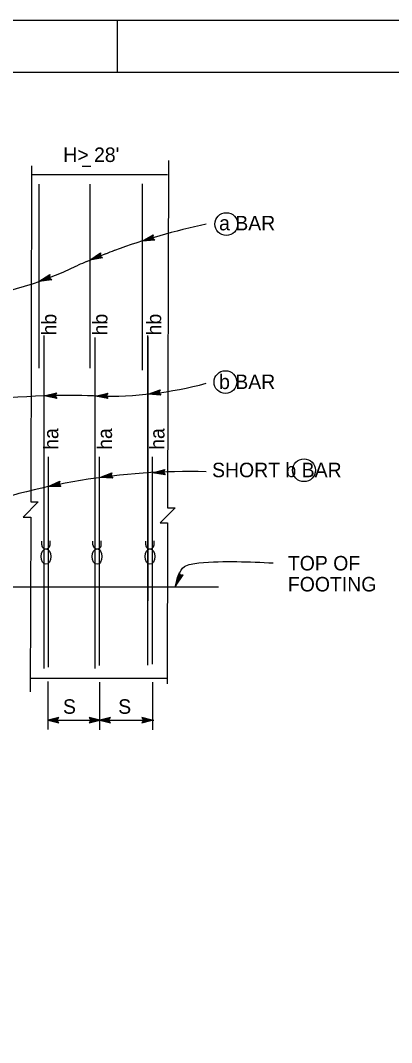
# Model space of a CAD drawing. Extents: x 0 to 2.83, y 0 to 1.83.
# Drawn here: x 0.547 to 0.845, y 1.011 to 1.833 of the extents above; entities that cross this region are included whole.
import ezdxf

# ---------------------------------------------------------------- set-up
doc = ezdxf.new("R2010")
doc.units = 0
for name, color, linetype in [('10 Sheet Format', 7, 'Continuous'), ('210 Border', 7, 'Continuous'), ('212 Leaders and Dim Lines', 7, 'Continuous'), ('213 Rebar', 7, 'Continuous'), ('214 Text and Titles', 7, 'Continuous'), ('251 Masonry', 7, 'Continuous')]:
    doc.layers.add(name, color=color, linetype=linetype)

msp = doc.modelspace()

# ---------------------------------------------------------------- linework, layer by layer
at = {"layer": '10 Sheet Format'}
msp.add_lwpolyline([(0, 0), (2.83333, 0), (2.83333, 1.83333), (0, 1.83333)], close=True, dxfattribs=at)
at = {"layer": '210 Border'}
for p, q in [((0.625, 1.83333), (0.625, 1.79167)), ((0.08333, 1.79167), (2.79167, 1.79167))]:
    msp.add_line(p, q, dxfattribs=at)
at = {"layer": '212 Leaders and Dim Lines'}
for p, q in [((0.64512, 1.65586), (0.6541, 1.66096)), ((0.6541, 1.66096), (0.65347, 1.65842)), ((0.6541, 1.66096), (0.6541, 1.66096)), ((0.65542, 1.65666), (0.64512, 1.65586)), ((0.64512, 1.65586), (0.64512, 1.65586)), ((0.6549, 1.65713), (0.64733, 1.65654)), ((0.64735, 1.65655), (0.6539, 1.66026)), ((0.64956, 1.65722), (0.65379, 1.65962)), ((0.65434, 1.65759), (0.64956, 1.65722)), ((0.65178, 1.6579), (0.65359, 1.65892)), ((0.65389, 1.65806), (0.65178, 1.6579)), ((0.65347, 1.65842), (0.65542, 1.65666)), ((0.65542, 1.65666), (0.65542, 1.65666)), ((0.60326, 1.64053), (0.61169, 1.6465)), ((0.60541, 1.64144), (0.61156, 1.64579)), ((0.60754, 1.64233), (0.61151, 1.64514)), ((0.60968, 1.64322), (0.61138, 1.64443)), ((0.61169, 1.6465), (0.61132, 1.64392)), ((0.61169, 1.6465), (0.61169, 1.6465)), ((0.61343, 1.64236), (0.60326, 1.64053)), ((0.60326, 1.64053), (0.60326, 1.64053)), ((0.61286, 1.64277), (0.6054, 1.64143)), ((0.61227, 1.64318), (0.60754, 1.64233)), ((0.61177, 1.6436), (0.60968, 1.64322)), ((0.61132, 1.64392), (0.61343, 1.64236)), ((0.61343, 1.64236), (0.61343, 1.64236)), ((0.5623, 1.62335), (0.571, 1.62893)), ((0.56449, 1.62416), (0.57084, 1.62822)), ((0.571, 1.62893), (0.57051, 1.62636)), ((0.571, 1.62893), (0.571, 1.62893)), ((0.57254, 1.62471), (0.5623, 1.62335)), ((0.5623, 1.62335), (0.5623, 1.62335)), ((0.572, 1.62515), (0.56447, 1.62415)), ((0.56666, 1.62495), (0.57076, 1.62757)), ((0.57142, 1.62558), (0.56666, 1.62495)), ((0.56884, 1.62575), (0.57059, 1.62687)), ((0.57094, 1.62603), (0.56884, 1.62575)), ((0.57051, 1.62636), (0.57254, 1.62471)), ((0.57254, 1.62471), (0.57254, 1.62471)), ((0.56638, 1.5314), (0.57642, 1.53386)), ((0.57652, 1.52937), (0.56638, 1.5314)), ((0.56638, 1.5314), (0.56638, 1.5314)), ((0.57614, 1.52996), (0.5687, 1.53145)), ((0.56872, 1.53145), (0.57604, 1.53324)), ((0.57103, 1.5315), (0.57575, 1.53265)), ((0.57574, 1.53055), (0.57103, 1.5315)), ((0.57335, 1.53155), (0.57537, 1.53204)), ((0.57543, 1.53113), (0.57335, 1.53155)), ((0.57642, 1.53386), (0.57513, 1.53159)), ((0.57513, 1.53159), (0.57652, 1.52937)), ((0.57642, 1.53386), (0.57642, 1.53386)), ((0.57652, 1.52937), (0.57652, 1.52937)), ((0.60757, 1.53119), (0.6176, 1.53365)), ((0.6177, 1.52917), (0.60757, 1.53119)), ((0.60757, 1.53119), (0.60757, 1.53119)), ((0.61733, 1.52976), (0.60989, 1.53124)), ((0.6099, 1.53125), (0.61722, 1.53304)), ((0.61221, 1.53129), (0.61694, 1.53245)), ((0.61692, 1.53035), (0.61221, 1.53129)), ((0.61453, 1.53134), (0.61656, 1.53184)), ((0.61661, 1.53093), (0.61453, 1.53134)), ((0.6176, 1.53365), (0.61631, 1.53139)), ((0.61631, 1.53139), (0.6177, 1.52917)), ((0.6176, 1.53365), (0.6176, 1.53365)), ((0.6177, 1.52917), (0.6177, 1.52917)), ((0.64994, 1.5327), (0.65964, 1.53628)), ((0.66025, 1.53183), (0.64994, 1.5327)), ((0.64994, 1.5327), (0.64994, 1.5327)), ((0.6598, 1.53238), (0.65224, 1.53301)), ((0.65226, 1.53302), (0.65933, 1.53563)), ((0.65455, 1.53332), (0.65911, 1.53501)), ((0.65933, 1.53292), (0.65455, 1.53332)), ((0.65685, 1.53364), (0.6588, 1.53436)), ((0.65896, 1.53346), (0.65685, 1.53364)), ((0.65964, 1.53628), (0.65861, 1.53388)), ((0.65861, 1.53388), (0.66025, 1.53183)), ((0.65964, 1.53628), (0.65964, 1.53628)), ((0.66025, 1.53183), (0.66025, 1.53183)), ((0.6535, 1.4696), (0.66348, 1.47226)), ((0.65583, 1.4697), (0.66311, 1.47164)), ((0.66348, 1.47226), (0.66223, 1.46997)), ((0.66348, 1.47226), (0.66348, 1.47226)), ((0.61128, 1.46584), (0.62093, 1.46953)), ((0.62159, 1.46509), (0.61128, 1.46584)), ((0.61128, 1.46584), (0.61128, 1.46584)), ((0.62114, 1.46563), (0.61357, 1.46618)), ((0.61359, 1.46619), (0.62063, 1.46888)), ((0.61587, 1.46652), (0.62042, 1.46825)), ((0.62066, 1.46617), (0.61587, 1.46652)), ((0.61817, 1.46686), (0.62012, 1.4676)), ((0.62028, 1.4667), (0.61817, 1.46686)), ((0.62093, 1.46953), (0.61993, 1.46712)), ((0.61993, 1.46712), (0.62159, 1.46509)), ((0.62093, 1.46953), (0.62093, 1.46953)), ((0.62159, 1.46509), (0.62159, 1.46509)), ((0.66367, 1.46777), (0.6535, 1.4696)), ((0.6535, 1.4696), (0.6535, 1.4696)), ((0.66328, 1.46836), (0.65581, 1.46969)), ((0.65814, 1.46979), (0.66284, 1.47104)), ((0.66286, 1.46894), (0.65814, 1.46979)), ((0.66046, 1.46989), (0.66247, 1.47042)), ((0.66254, 1.46951), (0.66046, 1.46989)), ((0.66223, 1.46997), (0.66367, 1.46777)), ((0.66367, 1.46777), (0.66367, 1.46777)), ((0.56958, 1.45851), (0.57895, 1.46287)), ((0.57992, 1.45848), (0.56958, 1.45851)), ((0.56958, 1.45851), (0.56958, 1.45851)), ((0.57943, 1.45899), (0.57185, 1.45901)), ((0.57186, 1.45902), (0.5787, 1.46219)), ((0.57412, 1.45951), (0.57853, 1.46156)), ((0.57892, 1.45949), (0.57412, 1.45951)), ((0.57639, 1.46001), (0.57828, 1.46088)), ((0.57851, 1.46), (0.57639, 1.46001)), ((0.57895, 1.46287), (0.57812, 1.46039)), ((0.57812, 1.46039), (0.57992, 1.45848)), ((0.57895, 1.46287), (0.57895, 1.46287)), ((0.57992, 1.45848), (0.57992, 1.45848)), ((0.67478, 1.38903), (0.67182, 1.37827)), ((0.67508, 1.38858), (0.67182, 1.37827)), ((0.67182, 1.37827), (0.67537, 1.38813)), ((0.67182, 1.37827), (0.67567, 1.38768)), ((0.67182, 1.37827), (0.67811, 1.38748)), ((0.67182, 1.37827), (0.67757, 1.38742)), ((0.67704, 1.38735), (0.67182, 1.37827)), ((0.6765, 1.38729), (0.67182, 1.37827)), ((0.67597, 1.38723), (0.67182, 1.37827)), ((0.67537, 1.38813), (0.67478, 1.38903)), ((0.67537, 1.38813), (0.67597, 1.38723)), ((0.67597, 1.38723), (0.67704, 1.38735)), ((0.67704, 1.38735), (0.67811, 1.38748)), ((0.5697, 1.26317), (0.5697, 1.30165)), ((0.61107, 1.2629), (0.61107, 1.3011)), ((0.65376, 1.2629), (0.65376, 1.3011)), ((0.5697, 1.27054), (0.65452, 1.27054))]:
    msp.add_line(p, q, dxfattribs=at)
for points in [[(0.5697, 1.27054), (0.57813, 1.26843), (0.57673, 1.27054), (0.57813, 1.27265), (0.5697, 1.27054)], [(0.5697, 1.27054), (0.57813, 1.26843), (0.57673, 1.27054), (0.57813, 1.27265), (0.5697, 1.27054)], [(0.57119, 1.27054), (0.57731, 1.26901), (0.57629, 1.27054), (0.57731, 1.27208), (0.57119, 1.27054)], [(0.57119, 1.27054), (0.57731, 1.26901), (0.57629, 1.27054), (0.57731, 1.27208), (0.57119, 1.27054)], [(0.57245, 1.27054), (0.57662, 1.26949), (0.57592, 1.27054), (0.57662, 1.27159), (0.57245, 1.27054)], [(0.57245, 1.27054), (0.57662, 1.26949), (0.57592, 1.27054), (0.57662, 1.27159), (0.57245, 1.27054)], [(0.57349, 1.27054), (0.57605, 1.26989), (0.57563, 1.27054), (0.57605, 1.27119), (0.57349, 1.27054)], [(0.57349, 1.27054), (0.57605, 1.26989), (0.57563, 1.27054), (0.57605, 1.27119), (0.57349, 1.27054)], [(0.57355, 1.27081), (0.57544, 1.27033), (0.5753, 1.27054), (0.57544, 1.27076), (0.57355, 1.27028)], [(0.57355, 1.27081), (0.57544, 1.27033), (0.5753, 1.27054), (0.57544, 1.27076), (0.57355, 1.27028)], [(0.61107, 1.27054), (0.60263, 1.27265), (0.60403, 1.27054), (0.60263, 1.26843), (0.61107, 1.27054)], [(0.61107, 1.27054), (0.60263, 1.27265), (0.60403, 1.27054), (0.60263, 1.26843), (0.61107, 1.27054)], [(0.60957, 1.27054), (0.60345, 1.27208), (0.60447, 1.27054), (0.60345, 1.26901), (0.60957, 1.27054)], [(0.60957, 1.27054), (0.60345, 1.27208), (0.60447, 1.27054), (0.60345, 1.26901), (0.60957, 1.27054)], [(0.60831, 1.27054), (0.60415, 1.27159), (0.60484, 1.27054), (0.60415, 1.26949), (0.60831, 1.27054)], [(0.60831, 1.27054), (0.60415, 1.27159), (0.60484, 1.27054), (0.60415, 1.26949), (0.60831, 1.27054)], [(0.60728, 1.27054), (0.60471, 1.27119), (0.60513, 1.27054), (0.60471, 1.26989), (0.60728, 1.27054)], [(0.60728, 1.27054), (0.60471, 1.27119), (0.60513, 1.27054), (0.60471, 1.26989), (0.60728, 1.27054)], [(0.60721, 1.27028), (0.60532, 1.27076), (0.60546, 1.27054), (0.60532, 1.27033), (0.60721, 1.27081)], [(0.60721, 1.27028), (0.60532, 1.27076), (0.60546, 1.27054), (0.60532, 1.27033), (0.60721, 1.27081)], [(0.61116, 1.27054), (0.6196, 1.26843), (0.6182, 1.27054), (0.6196, 1.27265), (0.61116, 1.27054)], [(0.61116, 1.27054), (0.6196, 1.26843), (0.6182, 1.27054), (0.6196, 1.27265), (0.61116, 1.27054)], [(0.61266, 1.27054), (0.61878, 1.26901), (0.61776, 1.27054), (0.61878, 1.27208), (0.61266, 1.27054)], [(0.61266, 1.27054), (0.61878, 1.26901), (0.61776, 1.27054), (0.61878, 1.27208), (0.61266, 1.27054)], [(0.61392, 1.27054), (0.61808, 1.26949), (0.61739, 1.27054), (0.61808, 1.27159), (0.61392, 1.27054)], [(0.61392, 1.27054), (0.61808, 1.26949), (0.61739, 1.27054), (0.61808, 1.27159), (0.61392, 1.27054)], [(0.61495, 1.27054), (0.61752, 1.26989), (0.61709, 1.27054), (0.61752, 1.27119), (0.61495, 1.27054)], [(0.61495, 1.27054), (0.61752, 1.26989), (0.61709, 1.27054), (0.61752, 1.27119), (0.61495, 1.27054)], [(0.61502, 1.27081), (0.61691, 1.27033), (0.61677, 1.27054), (0.61691, 1.27076), (0.61502, 1.27028)], [(0.61502, 1.27081), (0.61691, 1.27033), (0.61677, 1.27054), (0.61691, 1.27076), (0.61502, 1.27028)], [(0.65324, 1.27054), (0.6448, 1.27265), (0.6462, 1.27054), (0.6448, 1.26843), (0.65324, 1.27054)], [(0.65324, 1.27054), (0.6448, 1.27265), (0.6462, 1.27054), (0.6448, 1.26843), (0.65324, 1.27054)], [(0.65174, 1.27054), (0.64562, 1.27208), (0.64664, 1.27054), (0.64562, 1.26901), (0.65174, 1.27054)], [(0.65174, 1.27054), (0.64562, 1.27208), (0.64664, 1.27054), (0.64562, 1.26901), (0.65174, 1.27054)], [(0.65048, 1.27054), (0.64632, 1.27159), (0.64701, 1.27054), (0.64632, 1.26949), (0.65048, 1.27054)], [(0.65048, 1.27054), (0.64632, 1.27159), (0.64701, 1.27054), (0.64632, 1.26949), (0.65048, 1.27054)], [(0.64945, 1.27054), (0.64688, 1.27119), (0.64731, 1.27054), (0.64688, 1.26989), (0.64945, 1.27054)], [(0.64945, 1.27054), (0.64688, 1.27119), (0.64731, 1.27054), (0.64688, 1.26989), (0.64945, 1.27054)], [(0.64938, 1.27028), (0.64749, 1.27076), (0.64763, 1.27054), (0.64749, 1.27033), (0.64938, 1.27081)], [(0.64938, 1.27028), (0.64749, 1.27076), (0.64763, 1.27054), (0.64749, 1.27033), (0.64938, 1.27081)]]:
    msp.add_lwpolyline(points, dxfattribs=at)
for centre, radius, start, end in [((0.80823, 1.14472), 0.53653, 102.01398, 110.21388), ((0.80823, 1.14472), 0.53653, 111.00535, 112.8051), ((0.82371, 1.15084), 0.53653, 112.00404, 112.8051), ((0.46099, 1.90942), 0.30348, 256.03988, 295.96631), ((0.80823, 1.14472), 0.53653, 112.79301, 113.54889), ((0.618, 1.83462), 0.30348, 268.47691, 285.00031), ((0.58505, 0.9952), 0.53653, 91.19225, 115.5697), ((0.58505, 0.9952), 0.53653, 87.26168, 91.2749), ((0.68332, 0.93402), 0.53653, 88.58704, 110.21388)]:
    msp.add_arc(centre, radius, start, end, dxfattribs=at)
msp.add_spline([(0.67182, 1.37827), (0.67913, 1.39406), (0.69053, 1.39698), (0.75039, 1.39698)], degree=3, dxfattribs=at)
at = {"layer": '213 Rebar'}
for p, q in [((0.56219, 1.70169), (0.56219, 1.55358)), ((0.60322, 1.70169), (0.60322, 1.55358)), ((0.64512, 1.70199), (0.64512, 1.552)), ((0.5662, 1.57988), (0.5662, 1.31202)), ((0.64955, 1.57989), (0.64955, 1.31488)), ((0.64963, 1.57883), (0.64963, 1.36659)), ((0.60723, 1.5783), (0.60723, 1.31202)), ((0.56962, 1.48234), (0.56962, 1.31325)), ((0.61065, 1.48234), (0.61065, 1.31448)), ((0.65325, 1.48234), (0.65325, 1.3157)), ((0.56452, 1.41171), (0.56452, 1.41447)), ((0.57123, 1.41171), (0.57123, 1.41469)), ((0.60562, 1.41171), (0.60562, 1.41447)), ((0.61233, 1.41171), (0.61233, 1.41469)), ((0.64805, 1.41171), (0.64805, 1.41447)), ((0.65476, 1.41171), (0.65476, 1.41469)), ((0.1742, 1.37778), (0.7064, 1.37778))]:
    msp.add_line(p, q, dxfattribs=at)
for centre in [(0.56788, 1.41171), (0.60897, 1.41171), (0.6514, 1.41171)]:
    msp.add_arc(centre, 0.00336, 179.99857, 0.00109, dxfattribs=at)
for centre in [(0.56788, 1.40213), (0.60897, 1.40213), (0.6514, 1.40213)]:
    msp.add_ellipse(centre, major_axis=(0, 0.00623), ratio=0.630621, dxfattribs=at)
at = {"layer": '214 Text and Titles'}
msp.add_line((0.59692, 1.71626), (0.60403, 1.71626), dxfattribs=at)
for centre in [(0.71273, 1.66956), (0.71201, 1.54246), (0.77511, 1.47155)]:
    msp.add_circle(centre, 0.00917, dxfattribs=at)
at = {"layer": '251 Masonry'}
for p, q in [((0.5559, 1.7095), (0.66558, 1.7095)), ((0.55538, 1.30445), (0.66558, 1.30445))]:
    msp.add_line(p, q, dxfattribs=at)
for points in [[(0.6662, 1.72077), (0.66559, 1.44142), (0.67166, 1.44141), (0.65948, 1.42928), (0.66556, 1.42927), (0.66527, 1.29988)], [(0.55629, 1.7164), (0.55569, 1.44606), (0.56177, 1.44605), (0.54959, 1.43392), (0.55566, 1.43391), (0.55535, 1.29332)]]:
    msp.add_lwpolyline(points, dxfattribs=at)

# ---------------------------------------------------------------- texts
at = {"layer": '212 Leaders and Dim Lines'}
for p in [(0.58155, 1.27568), (0.62592, 1.27568)]:
    msp.add_text('S', height=0.01167, dxfattribs=at).set_placement(p)
at = {"layer": '214 Text and Titles'}
for s, height, p in [("H> 28'", 0.011667, (0.58178, 1.71949)), ('a BAR', 0.011667, (0.70691, 1.6645)), ('b BAR', 0.011667, (0.70691, 1.53687)), ('SHORT b BAR', 0.0116667, (0.70126, 1.46596))]:
    msp.add_text(s, height=height, dxfattribs=at).set_placement(p)
for s, rotation, p in [('hb', 90, (0.57626, 1.58004)), ('hb', 90, (0.61728, 1.58004)), ('hb', 90, (0.66042, 1.58004)), ('ha', 90, (0.57784, 1.48799)), ('ha', 90, (0.62097, 1.48799)), ('ha', 90, (0.66304, 1.48799)), ('TOP OF', 360, (0.76214, 1.39097)), ('FOOTING', 360, (0.76214, 1.37409))]:
    msp.add_text(s, height=0.011667, rotation=rotation, dxfattribs=at).set_placement(p)

doc.saveas('drawing.dxf')
